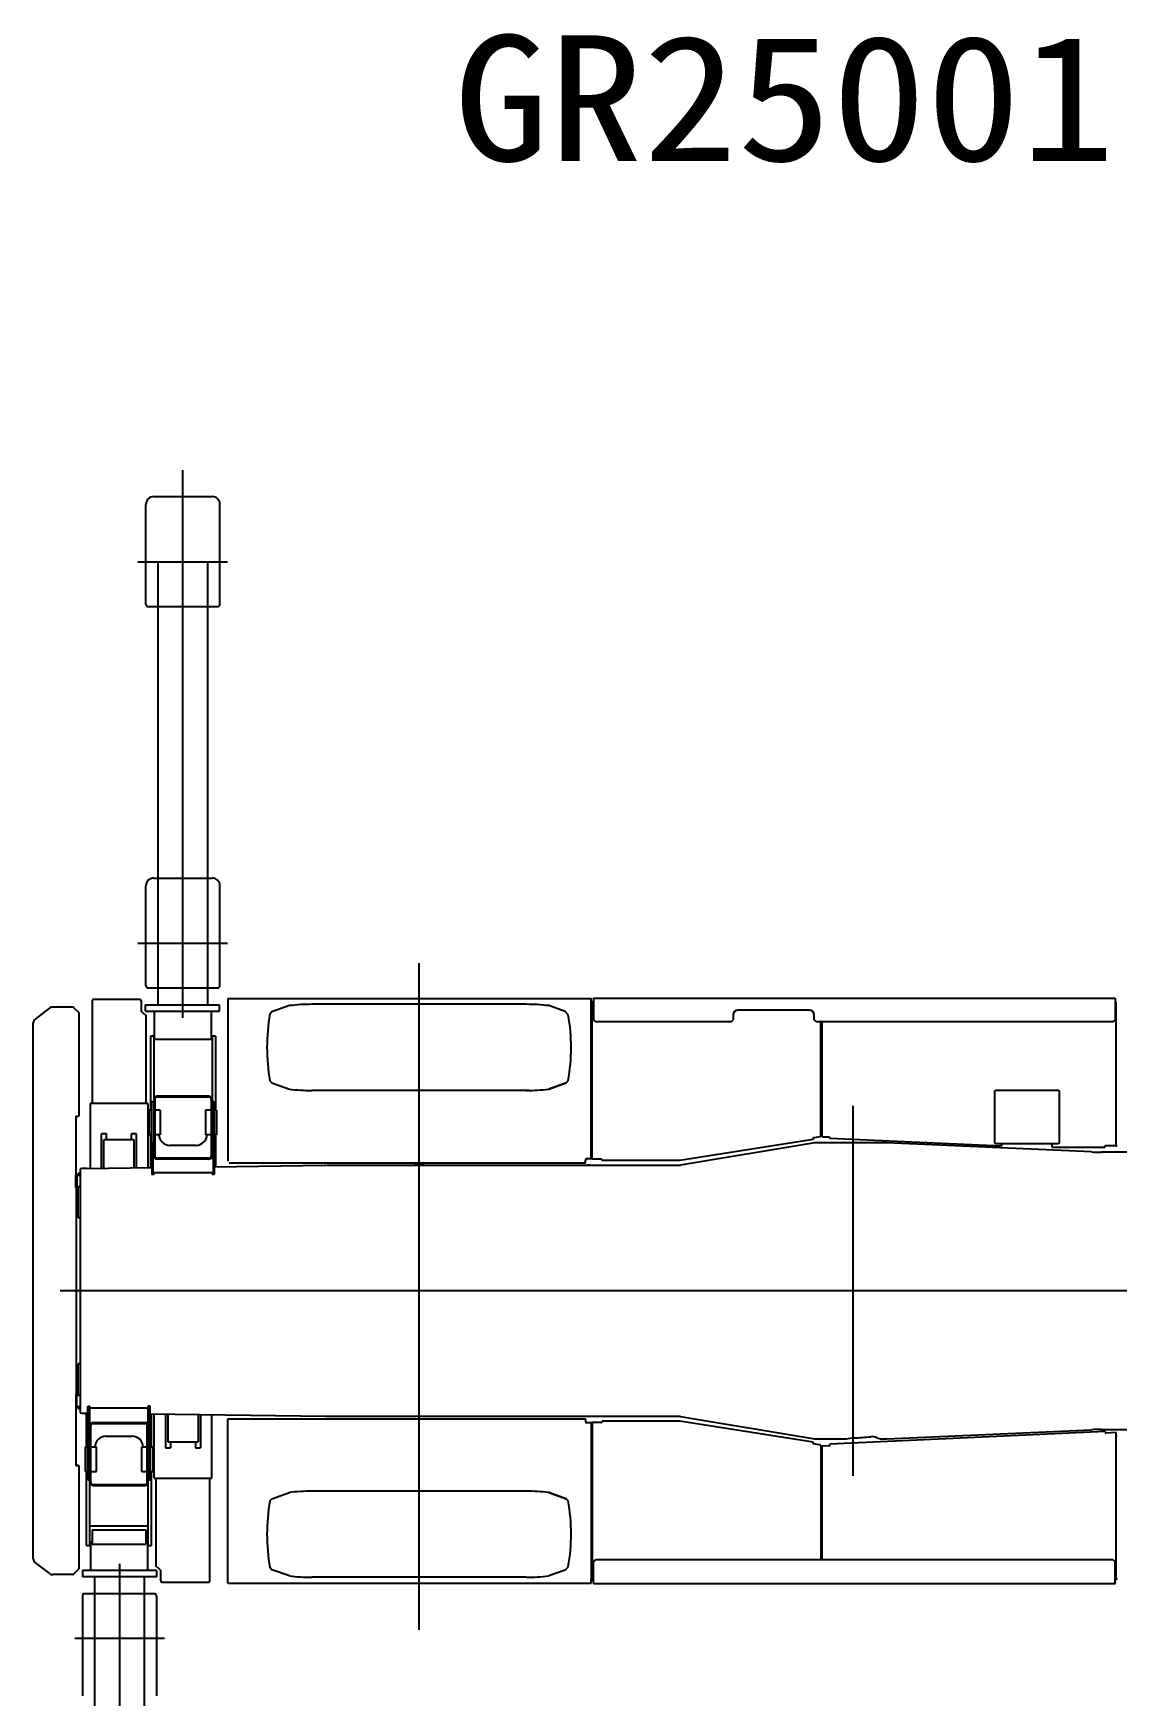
# Model space of a CAD drawing. Extents: x -31701 to 37626, y -27136 to 32271.
# Drawn here: x -28436 to -23606, y 16088 to 23499 of the extents above; entities that cross this region are included whole.
import ezdxf

# ---------------------------------------------------------------- set-up
doc = ezdxf.new("R2010")
doc.units = 0
doc.header["$PDMODE"] = 35
doc.layers.get('0').update_dxf_attribs({"linetype": 'CONTINUOUS'})

msp = doc.modelspace()

# ---------------------------------------------------------------- linework, layer by layer
at = {"color": 251, "linetype": 'Continuous'}
for p, q in [((-27768.5, 19109.53), (-27768.5, 21550.72)), ((-27898.5, 21432.97), (-27638.5, 21432.97)), ((-27933.5, 20952.97), (-27933.5, 21397.97)), ((-27603.5, 20952.97), (-27603.5, 21397.97)), ((-27969.24, 21142.97), (-27570.34, 21142.97)), ((-27879.5, 19167.78), (-27879.5, 21142.97)), ((-27657.5, 19167.78), (-27657.5, 21142.97)), ((-27923.5, 20942.97), (-27613.5, 20942.97)), ((-27898.5, 19732.97), (-27638.5, 19732.97)), ((-27933.5, 19252.97), (-27933.5, 19697.97)), ((-27603.5, 19252.97), (-27603.5, 19697.97)), ((-27969.24, 19442.97), (-27570.34, 19442.97)), ((-27923.5, 19242.97), (-27613.5, 19242.97)), ((-28170.51, 19192.17), (-28173.51, 19189.17)), ((-28173.51, 19189.17), (-28173.51, 18728.17)), ((-27960.51, 19192.17), (-28170.51, 19192.17)), ((-27954.51, 19186.17), (-27954.51, 19140.19)), ((-27939.51, 19125.19), (-27954.51, 19140.19)), ((-27936.51, 19125.19), (-27939.51, 19125.19)), ((-27936.51, 19125.19), (-27933.51, 19122.19)), ((-27935.01, 19167.78), (-27605.01, 19167.78)), ((-27935.01, 19139.78), (-27935.01, 19167.78)), ((-27935.01, 19139.78), (-27605.01, 19139.78)), ((-27933.51, 19122.19), (-27933.51, 18728.17)), ((-27896, 19013.59), (-27896, 19139.78)), ((-27641.01, 19013.59), (-27641.01, 19139.78)), ((-27605.01, 19139.78), (-27605.01, 19167.78)), ((-27899, 19028.66), (-27913, 19028.66)), ((-27913, 19028.66), (-27913, 18698.96)), ((-27899, 19028.66), (-27899, 18494.77)), ((-27638, 19013.59), (-27899, 19013.59)), ((-27638, 19028.66), (-27638, 18484.31)), ((-27624, 19028.66), (-27638, 19028.66)), ((-27624, 19028.66), (-27624, 18698.96)), ((-27652.5, 18760.97), (-27884.5, 18760.97)), ((-27652.5, 18756.31), (-27884.5, 18756.31)), ((-28182.51, 18728.17), (-28182.51, 18439.03)), ((-27924.51, 18728.17), (-28182.51, 18728.17)), ((-27924.51, 18728.17), (-27924.51, 18442.46)), ((-27918.5, 18698.96), (-27918.5, 18588.97)), ((-27908, 18698.96), (-27918.5, 18698.96)), ((-27908, 18735.83), (-27908, 18554.71)), ((-27899, 18735.83), (-27908, 18735.83)), ((-27894.5, 18746.31), (-27894.5, 18494.82)), ((-27869.5, 18698.96), (-27894.5, 18698.96)), ((-27869.5, 18698.96), (-27869.5, 18588.97)), ((-27667.5, 18698.96), (-27667.5, 18588.97)), ((-27642.5, 18698.96), (-27667.5, 18698.96)), ((-27642.5, 18746.31), (-27642.5, 18494.82)), ((-27629, 18735.83), (-27638, 18735.83)), ((-27629, 18735.83), (-27629, 18554.71)), ((-27618.5, 18698.96), (-27629, 18698.96)), ((-27618.5, 18698.96), (-27618.5, 18588.97)), ((-28109.5, 18593.13), (-28131.5, 18593.13)), ((-28131.5, 18439.71), (-28131.5, 18593.13)), ((-27985.5, 18566.04), (-28121.5, 18566.04)), ((-28121.5, 18439.84), (-28121.5, 18566.04)), ((-28109.5, 18566.04), (-28109.5, 18593.13)), ((-27997.5, 18566.04), (-27997.5, 18593.13)), ((-27975.5, 18593.13), (-27997.5, 18593.13)), ((-27985.5, 18441.65), (-27985.5, 18566.04)), ((-27975.5, 18441.78), (-27975.5, 18593.13)), ((-27908, 18588.97), (-27918.5, 18588.97)), ((-27913, 18588.97), (-27913, 18442.61)), ((-27899, 18554.71), (-27908, 18554.71)), ((-27907, 18554.71), (-27907, 18410.97)), ((-27869.5, 18588.97), (-27894.5, 18588.97)), ((-27711, 18540.99), (-27826, 18540.99)), ((-27642.5, 18588.97), (-27667.5, 18588.97)), ((-27629, 18554.71), (-27638, 18554.71)), ((-27630, 18554.71), (-27630, 18410.97)), ((-27618.5, 18588.97), (-27629, 18588.97)), ((-27624, 18588.97), (-27624, 18446.45)), ((-27902.5, 18493.23), (-27902.5, 18418.17)), ((-27902.49, 18493.21), (-27898.87, 18493.09)), ((-27652.5, 18484.83), (-27884.5, 18484.83)), ((-27652.5, 18480.5), (-27884.5, 18480.5)), ((-27642.52, 18484.45), (-27634.49, 18484.18)), ((-27634.5, 18484.2), (-27634.5, 18418.17)), ((-27899, 18410.97), (-27907, 18410.97)), ((-27634.51, 18418.17), (-27902.5, 18418.17)), ((-27899, 18418.17), (-27899, 18410.97)), ((-27638, 18418.17), (-27638, 18410.97)), ((-27630, 18410.97), (-27638, 18410.97)), ((-28198.01, 17196.97), (-28198.01, 17347.13)), ((-28192.01, 17231.22), (-28192.01, 17378.96)), ((-28192.01, 17378.96), (-28184.01, 17378.96)), ((-28184.01, 17290.95), (-28184.01, 17378.96)), ((-28183.01, 17296.25), (-28183.01, 17371.76)), ((-28183.01, 17371.76), (-27924.01, 17371.76)), ((-27924.01, 17371.76), (-27924.01, 17301.58)), ((-27923.01, 17290.95), (-27923.01, 17378.96)), ((-27915.01, 17378.96), (-27923.01, 17378.96)), ((-27915.01, 17231.22), (-27915.01, 17378.96)), ((-27909.01, 17196.97), (-27909.01, 17343.29)), ((-27897.5, 17057.78), (-27897.5, 17343.13)), ((-27846.51, 17342.46), (-27846.51, 17192.8)), ((-27836.51, 17342.32), (-27836.51, 17219.89)), ((-28184.01, 16757.28), (-28184.01, 17291.34)), ((-28183.01, 17297.89), (-28182.21, 17297.91)), ((-28179.51, 17039.63), (-28179.51, 17291.11)), ((-28169.51, 17305.44), (-27937.51, 17305.44)), ((-28169.51, 17301.11), (-27937.51, 17301.11)), ((-27938.46, 17305.43), (-27924.01, 17305.87)), ((-27927.55, 17301.48), (-27924.01, 17301.58)), ((-27927.51, 17039.63), (-27927.51, 17291.11)), ((-27923.01, 16757.28), (-27923.01, 17290.95)), ((-27700.51, 17340.52), (-27700.51, 17219.89)), ((-27690.51, 17340.38), (-27690.51, 17192.8)), ((-27639.51, 17057.78), (-27639.51, 17339.71)), ((-28203.5, 17196.97), (-28193.01, 17196.97)), ((-28203.5, 17086.97), (-28203.5, 17196.97)), ((-28193.01, 17231.22), (-28184.01, 17231.22)), ((-28193.01, 17050.11), (-28193.01, 17231.22)), ((-28179.51, 17196.97), (-28154.5, 17196.97)), ((-28154.5, 17086.97), (-28154.5, 17196.97)), ((-28111.01, 17244.95), (-27996, 17244.95)), ((-27952.51, 17086.97), (-27952.51, 17196.97)), ((-27952.51, 17196.97), (-27927.51, 17196.97)), ((-27923.01, 17231.22), (-27915.01, 17231.22)), ((-27914.01, 17050.11), (-27914.01, 17231.22)), ((-27914.01, 17196.97), (-27903.51, 17196.97)), ((-27903.51, 17086.97), (-27903.51, 17196.97)), ((-27846.51, 17192.8), (-27824.51, 17192.8)), ((-27836.51, 17219.89), (-27700.51, 17219.89)), ((-27824.51, 17219.89), (-27824.51, 17192.8)), ((-27712.51, 17219.89), (-27712.51, 17192.8)), ((-27712.51, 17192.8), (-27690.51, 17192.8)), ((-28203.5, 17086.97), (-28193.01, 17086.97)), ((-28198.01, 16757.28), (-28198.01, 17086.97)), ((-28193.01, 17050.11), (-28184.01, 17050.11)), ((-28179.51, 17086.97), (-28154.5, 17086.97)), ((-27952.51, 17086.97), (-27927.51, 17086.97)), ((-27923.01, 17050.11), (-27914.01, 17050.11)), ((-27914.01, 17086.97), (-27903.51, 17086.97)), ((-27909.01, 16757.28), (-27909.01, 17086.97)), ((-27897.5, 17057.78), (-27639.51, 17057.78)), ((-27888.51, 16663.76), (-27888.51, 17057.78)), ((-27648.51, 16596.77), (-27648.51, 17057.78)), ((-28169.51, 17029.63), (-27937.51, 17029.63)), ((-28169.51, 17024.97), (-27937.51, 17024.97)), ((-28184.01, 16845.3), (-27923.01, 16845.3)), ((-28173.51, 16827.22), (-28173.51, 16763.2)), ((-28173.51, 16827.22), (-27933.51, 16827.22)), ((-27933.51, 16827.22), (-27933.51, 16763.2)), ((-28198.01, 16757.28), (-28184.01, 16757.28)), ((-28184.01, 16772.35), (-28173.51, 16772.35)), ((-28181.01, 16772.35), (-28181.01, 16646.17)), ((-28173.51, 16763.2), (-27933.51, 16763.2)), ((-27933.51, 16772.35), (-27923.01, 16772.35)), ((-27926.02, 16772.35), (-27926.02, 16646.17)), ((-27923.01, 16757.28), (-27909.01, 16757.28)), ((-28052.01, 16676.42), (-28052.01, 14235.23)), ((-28217.01, 16646.17), (-28217.01, 16618.17)), ((-27887.01, 16646.17), (-28217.01, 16646.17)), ((-27887.01, 16618.17), (-28217.01, 16618.17)), ((-28163.01, 16618.17), (-28163.01, 14642.97)), ((-27941.01, 16618.17), (-27941.01, 14642.97)), ((-27885.51, 16660.76), (-27888.51, 16663.76)), ((-27887.01, 16646.17), (-27887.01, 16618.17)), ((-27885.51, 16660.76), (-27882.51, 16660.76)), ((-27882.51, 16660.76), (-27867.51, 16645.76)), ((-27867.51, 16599.77), (-27867.51, 16645.76)), ((-28217.01, 16532.97), (-28217.01, 16087.97)), ((-27897.01, 16542.97), (-28207.01, 16542.97)), ((-27887.01, 16532.97), (-27887.01, 16087.97)), ((-27861.51, 16593.77), (-27651.51, 16593.77)), ((-27651.51, 16593.77), (-27648.51, 16596.77)), ((-27851.28, 16342.97), (-28250.18, 16342.97))]:
    msp.add_line(p, q, dxfattribs=at)
at = {"color": 104, "linetype": 'Continuous'}
for p, q in [((-26716, 16381.37), (-26716, 19352.91)), ((-27568.3, 19196.27), (-27568.3, 18470.74)), ((-27568.3, 19196.27), (-25948.88, 19196.27)), ((-25948.88, 19177.86), (-25948.88, 19196.27)), ((-25939, 19197.97), (-23613, 19197.97)), ((-25939, 19194.37), (-25939, 19197.97)), ((-25939, 19194.37), (-25939, 19101.37)), ((-25926, 19197.97), (-25836, 19197.97)), ((-25075.91, 19197.97), (-23716, 19197.97)), ((-23613, 19197.97), (-23613, 19194.37)), ((-23613, 19194.37), (-23613, 19101.37)), ((-28361.66, 19153.65), (-28427.26, 19104.45)), ((-28259.5, 19157.97), (-28348.7, 19157.97)), ((-28254.44, 19154.91), (-28232.37, 19132.84)), ((-28230.9, 18675.97), (-28230.9, 19129.3)), ((-27371.54, 19135.98), (-27380.9, 19126.61)), ((-27294, 19164.08), (-27371.54, 19135.98)), ((-26238, 19169.98), (-27194, 19169.98)), ((-26065.18, 19137.69), (-26138, 19164.08)), ((-26050.47, 19122.98), (-26065.18, 19137.69)), ((-25948.88, 19173.97), (-25948.88, 19177.86)), ((-25948.88, 18480.97), (-25948.88, 19173.97)), ((-25939, 19181.57), (-25944, 19181.57)), ((-25944, 19177.97), (-25944, 19181.57)), ((-25944, 18479.97), (-25944, 19177.97)), ((-25315, 19123.37), (-25315, 19101.37)), ((-24975, 19143.37), (-25295, 19143.37)), ((-24955, 19101.37), (-24955, 19123.37)), ((-23608, 19181.57), (-23613, 19181.57)), ((-23608, 19177.97), (-23608, 19181.57)), ((-23608, 18539.97), (-23608, 19177.97)), ((-28435.9, 16698.77), (-28435.9, 19087.17)), ((-28435.9, 19087.17), (-28435.3, 19087.17)), ((-25929, 19091.37), (-25939, 19101.37)), ((-25325, 19091.37), (-25929, 19091.37)), ((-25325, 19091.37), (-25315, 19101.37)), ((-24945, 19091.37), (-24955, 19101.37)), ((-23623, 19091.37), (-24945, 19091.37)), ((-24925, 18580.04), (-24925, 19091.37)), ((-24919, 18579.98), (-24919, 19091.37)), ((-23613, 19101.37), (-23623, 19091.37)), ((-27380.91, 18829.35), (-27371.54, 18819.98)), ((-26060.47, 18819.98), (-26051.1, 18829.35)), ((-27371.54, 18819.98), (-27294, 18791.89)), ((-26225.52, 18785.97), (-27194, 18785.97)), ((-26138, 18791.89), (-26060.46, 18819.98)), ((-26060.46, 18819.97), (-26137.96, 18791.88)), ((-24151, 18782.97), (-24146, 18787.97)), ((-24151, 18782.97), (-24151, 18552.97)), ((-24146, 18787.97), (-23866, 18787.97)), ((-23866, 18787.97), (-23861, 18782.97)), ((-23861, 18552.97), (-23861, 18782.97)), ((-24781, 17067.54), (-24781, 18717.25)), ((-28246.5, 18670.97), (-28246.5, 18352.97)), ((-28246.5, 18670.97), (-28235.9, 18670.97)), ((-24959.32, 18567.9), (-25553.88, 18473.37)), ((-24951, 18552.97), (-25551, 18452.97)), ((-24959.57, 18569.48), (-24959.32, 18567.9)), ((-24925, 18580.04), (-24955.41, 18575.2)), ((-24889.5, 18552.97), (-24954.5, 18552.97)), ((-24631, 18552.97), (-24951, 18552.97)), ((-24919, 18579.98), (-24888.74, 18578.66)), ((-24884.04, 18571.84), (-24883.97, 18573.44)), ((-24119, 18538.37), (-24884.04, 18571.84)), ((-23718.43, 18511.98), (-24631, 18552.97)), ((-24151, 18552.97), (-24146, 18547.97)), ((-23866, 18547.97), (-24146, 18547.97)), ((-24119, 18541.98), (-24119, 18547.97)), ((-24119, 18547.97), (-24119, 18539.97)), ((-24119, 18541.98), (-24119, 18538.37)), ((-24056.11, 18527.15), (-24056, 18527.52)), ((-23894, 18536.97), (-23894, 18547.97)), ((-23894, 18533.37), (-23894, 18536.97)), ((-23894, 18533.37), (-23658, 18533.37)), ((-23861, 18552.97), (-23866, 18547.97)), ((-23658, 18533.37), (-23658, 18534.97)), ((-23608, 18539.97), (-23653, 18539.97)), ((-23608, 18539.97), (-23603.13, 18539.97)), ((-27630, 18446.37), (-27132.75, 18452.97)), ((-27562.1, 18463.67), (-25974, 18463.67)), ((-27132.75, 18452.97), (-27131.3, 18452.54)), ((-27129.3, 18452.97), (-27124.3, 18452.97)), ((-27124.3, 18452.97), (-25551, 18452.97)), ((-26761, 18452.97), (-26736, 18452.97)), ((-26696, 18452.97), (-26736, 18452.97)), ((-26696, 18452.97), (-26671, 18452.97)), ((-25974, 18463.67), (-25974, 18475.97)), ((-25948.88, 18480.97), (-25969, 18480.97)), ((-25953, 18452.97), (-25964.98, 18452.97)), ((-25953, 18452.97), (-25909, 18452.97)), ((-25944, 18480.97), (-25948.88, 18480.97)), ((-25904, 18479.97), (-25944, 18479.97)), ((-25899, 18473.37), (-25899, 18474.97)), ((-25553.88, 18473.37), (-25899, 18473.37)), ((-23202.93, 18510.97), (-23673.55, 18510.97)), ((-28246.5, 18352.97), (-28246.5, 18408.47)), ((-28242, 18408.47), (-28242, 18352.97)), ((-28242, 18407.97), (-28226, 18407.97)), ((-28242, 18357.97), (-28242, 18407.97)), ((-28236, 18417.97), (-28236, 18407.97)), ((-28236, 18417.97), (-28226, 18417.97)), ((-28226, 18436.57), (-28226, 17349.38)), ((-28196.65, 18438.84), (-27907, 18442.69)), ((-28246.5, 18352.97), (-28242, 18352.97)), ((-28244.9, 18352.97), (-28244.9, 17432.97)), ((-28242, 18357.97), (-28226, 18357.97)), ((-28236, 18217.97), (-28236, 18357.97)), ((-28226, 18217.97), (-28236, 18217.97)), ((-20523.01, 17892.97), (-28315.75, 17892.97)), ((-28236, 17427.97), (-28236, 17567.97)), ((-28226, 17567.97), (-28236, 17567.97)), ((-28246.5, 17432.97), (-28246.5, 17114.97)), ((-28246.5, 17432.97), (-28244.9, 17432.97)), ((-28246.5, 17432.97), (-28246.5, 17377.47)), ((-28245.53, 17432.97), (-28242, 17432.97)), ((-28242, 17377.47), (-28242, 17432.97)), ((-28242, 17427.97), (-28226, 17427.97)), ((-28242, 17377.97), (-28242, 17427.97)), ((-28242, 17377.97), (-28226, 17377.97)), ((-28236, 17367.97), (-28236, 17377.97)), ((-28236, 17367.97), (-28226, 17367.97)), ((-28192.01, 17347.05), (-28196.51, 17347.11)), ((-27132.75, 17332.97), (-27915.01, 17343.37)), ((-27569.6, 17269.53), (-27568.3, 17270.73)), ((-27568.3, 16589.67), (-27568.3, 17322.27)), ((-27568.3, 17322.27), (-25974, 17322.27)), ((-27124.3, 17332.97), (-27132.75, 17332.97)), ((-25558, 17332.97), (-27124.3, 17332.97)), ((-26696, 17324.87), (-26696, 17322.27)), ((-25974, 17322.27), (-25974, 17309.97)), ((-25948.88, 17304.97), (-25969, 17304.97)), ((-25948.88, 17304.97), (-25948.88, 16608.09)), ((-25944, 17304.97), (-25948.88, 17304.97)), ((-25944, 17305.57), (-25944, 16607.57)), ((-25904, 17305.57), (-25944, 17305.57)), ((-25899, 17312.17), (-25899, 17310.57)), ((-25553.88, 17312.17), (-25899, 17312.17)), ((-25551, 17332.97), (-25558, 17332.97)), ((-24959.32, 17217.65), (-25553.88, 17312.17)), ((-25551, 17332.97), (-24951, 17232.97)), ((-24631, 17232.97), (-23718.43, 17273.97)), ((-23673.55, 17274.97), (-22065.41, 17274.97)), ((-24959.57, 17216.07), (-24959.32, 17217.65)), ((-24925, 17205.51), (-24955.41, 17210.35)), ((-24954.5, 17232.97), (-24951, 17232.97)), ((-24951, 17232.97), (-24819.56, 17232.97)), ((-24925, 17205.51), (-24925, 16694.57)), ((-24888.73, 17202.35), (-24919, 17200.97)), ((-24919, 16694.57), (-24919, 17200.97)), ((-23657.95, 17265.29), (-24884.04, 17209.18)), ((-24883.97, 17207.58), (-24884.04, 17209.18)), ((-24812.48, 17233.48), (-24784.45, 17237.48)), ((-24652.65, 17232.97), (-24631, 17232.97)), ((-23657.88, 17263.69), (-23657.95, 17265.29)), ((-23608, 17260.97), (-23652.65, 17258.93)), ((-23608, 16607.97), (-23608, 17260.97)), ((-23608, 17245.97), (-23603.13, 17245.97)), ((-28246.5, 17114.97), (-28235.9, 17114.97)), ((-28239.5, 17114.97), (-28246.5, 17114.97)), ((-28237.5, 17114.97), (-28246.5, 17114.97)), ((-28237.5, 17114.97), (-28239.5, 17114.97)), ((-28237.5, 17114.97), (-28235.9, 17114.97)), ((-28230.9, 16656.65), (-28230.9, 17109.97)), ((-27371.54, 16965.97), (-27294, 16994.06)), ((-26225.52, 16999.98), (-27194, 16999.98)), ((-26138, 16994.06), (-26060.46, 16965.97)), ((-26060.46, 16965.98), (-26137.96, 16994.07)), ((-27380.91, 16956.6), (-27371.54, 16965.97)), ((-26060.47, 16965.97), (-26051.1, 16956.6)), ((-28361.66, 16632.29), (-28427.26, 16681.49)), ((-25939, 16684.57), (-25929, 16694.57)), ((-25939, 16591.57), (-25939, 16684.57)), ((-25929, 16694.57), (-23623, 16694.57)), ((-23623, 16694.57), (-23613, 16684.57)), ((-23613, 16591.57), (-23613, 16684.57)), ((-28259.5, 16627.97), (-28348.7, 16627.97)), ((-28232.37, 16653.11), (-28254.44, 16631.04)), ((-27371.54, 16649.97), (-27380.9, 16659.33)), ((-27294, 16621.87), (-27371.54, 16649.97)), ((-26238, 16615.97), (-27194, 16615.97)), ((-26065.18, 16648.26), (-26138, 16621.87)), ((-26050.47, 16662.97), (-26065.18, 16648.26)), ((-25949, 16589.67), (-25949, 16606.97)), ((-25944, 16607.57), (-25944, 16603.97)), ((-25944, 16603.97), (-25939, 16603.97)), ((-23608, 16604.37), (-23613, 16604.37)), ((-23608, 16607.97), (-23608, 16604.37)), ((-27568.3, 16589.67), (-27388.59, 16589.67)), ((-27393.59, 16589.67), (-27383.59, 16589.67)), ((-27388.59, 16589.67), (-25949, 16589.67)), ((-25939, 16587.97), (-25939, 16591.57)), ((-25939, 16587.97), (-23613, 16587.97)), ((-25686, 16587.97), (-25666, 16587.97)), ((-23613, 16591.57), (-23613, 16587.97))]:
    msp.add_line(p, q, dxfattribs=at)
at = {"color": 251, "linetype": 'Continuous'}
for centre, radius, start, end in [((-27898.5, 21397.97), 35, 90, 179.999982), ((-27638.5, 21397.97), 35, 0.000018, 90), ((-27923.5, 20952.97), 10, 179.999982, 269.999964), ((-27613.5, 20952.97), 10, 269.999964, 0.000001), ((-27898.5, 19697.97), 35, 90, 179.999982), ((-27638.5, 19697.97), 35, 0.000018, 90), ((-27923.5, 19252.97), 10, 179.999982, 269.999964), ((-27613.5, 19252.97), 10, 269.999964, 0.000001), ((-27960.51, 19186.17), 6, 0, 90), ((-27884.5, 18746.47), 14.5, 89.999982, 179.999964), ((-27884.5, 18746.31), 10, 89.999982, 179.999964), ((-27652.5, 18746.47), 14.5, 359.999964, 89.999927), ((-27652.5, 18746.31), 10, 359.999964, 89.999927), ((-27826.01, 18590.99), 50, 182.321317, 270.000018), ((-27711, 18590.99), 50, 270.000018, 357.678683), ((-27884.5, 18494.99), 14.5, 180.000036, 270.000018), ((-27884.5, 18494.82), 10, 180.000036, 270.000018), ((-27652.5, 18494.99), 14.5, 270.000018, 359.999964), ((-27652.5, 18494.82), 10, 270.000018, 359.999964), ((-28169.51, 17290.95), 14.5, 89.999982, 179.999964), ((-28169.51, 17291.11), 10, 89.999982, 179.999964), ((-27937.51, 17290.95), 14.5, 0.000018, 89.999982), ((-27937.51, 17291.11), 10, 0.000018, 89.999982), ((-28111.01, 17194.95), 50, 89.999982, 177.678683), ((-27996.01, 17194.95), 50, 2.321299, 89.999982), ((-28169.51, 17039.47), 14.5, 179.999964, 269.999946), ((-28169.51, 17039.63), 10, 179.999964, 269.999946), ((-27937.51, 17039.63), 10, 270.000018, 0.000001), ((-27937.51, 17039.47), 14.5, 270.000018, 0.000001), ((-28207.01, 16532.97), 10, 89.999964, 180.000001), ((-27897.01, 16532.97), 10, 359.999982, 89.999964), ((-27861.51, 16599.77), 6, 180, 270)]:
    msp.add_arc(centre, radius, start, end, dxfattribs=at)
at = {"color": 104, "linetype": 'Continuous'}
for centre, radius, start, end in [((-28348.7, 19136.37), 21.6, 90, 126.869898), ((-28259.5, 19154.37), 3.6, 28.665568, 90), ((-28257.97, 19151.37), 5, 45, 70.975859), ((-28235.9, 19129.3), 5, 0, 45), ((-26544, 18977.98), 850, 169.92904, 190.070426), ((-27194, 18319.98), 850, 90, 96.756348), ((-26238, 18319.98), 850, 83.243655, 90), ((-26888, 18977.98), 850, 349.929977, 9.822103), ((-25944, 19178.97), 5, 192.859556, 270), ((-25295, 19123.37), 20, 90, 180), ((-24975, 19123.37), 20, 0, 90), ((-28414.3, 19087.17), 21.6, 126.869898, 180), ((-27194, 19635.98), 850, 263.24365, 269.999964), ((-26238, 19635.98), 850, 270, 276.756345), ((-28235.9, 18675.97), 5, 270, 0), ((-24954.63, 18570.26), 5, 99.033425, 189.033423), ((-24888.96, 18573.66), 5, 357.494907, 87.494907), ((-23653, 18534.97), 5, 90, 180), ((-25969, 18475.97), 5, 90, 180), ((-25904, 18474.97), 5, 0, 90.000061), ((-23673.55, 19510.97), 1000, 267.428015, 270), ((-28251.5, 18408.47), 9.5, 0, 58.243144), ((-28251.5, 17377.47), 9.5, 301.756856, 0), ((-27569.6, 17295.97), 3.6, 68.832482, 90), ((-27569.6, 17295.97), 2, 49.460496, 90), ((-25969, 17309.97), 5, 180, 270), ((-25904, 17310.57), 5, 270, 0.000061), ((-23673.55, 16274.97), 1000, 90, 92.571985), ((-24954.63, 17215.29), 5, 170.966575, 260.966572), ((-24888.96, 17207.35), 5, 272.620404, 2.620401), ((-24819.56, 17282.97), 50, 270, 278.130102), ((-24777.38, 17187.98), 50, 90.29407, 98.130102), ((-24781, 17892.97), 655, 270.29407, 276.89023), ((-24696.42, 17193.07), 50, 64.037869, 96.89023), ((-24652.65, 17282.97), 50, 244.037869, 270), ((-23652.88, 17263.92), 5, 182.620404, 272.620401), ((-28235.9, 17109.97), 5, 0, 90), ((-27194, 16149.97), 850, 90.000036, 96.75635), ((-26238, 16149.97), 850, 83.243655, 90), ((-26544, 16807.97), 850, 169.929574, 190.07096), ((-26888, 16807.97), 850, 350.177897, 10.070023), ((-28414.3, 16698.77), 21.6, 180, 233.130102), ((-28348.7, 16649.57), 21.6, 233.130102, 270), ((-28259.5, 16631.57), 3.6, 270, 331.334432), ((-28257.97, 16634.57), 5, 289.024141, 315), ((-28235.9, 16656.65), 5, 315, 0), ((-27194, 17465.97), 850, 263.243652, 270), ((-26238, 17465.97), 850, 270, 276.756345), ((-25944, 16606.97), 5, 90, 180), ((-23608.13, 16605.97), 5, 0, 88.5628)]:
    msp.add_arc(centre, radius, start, end, dxfattribs=at)
for centre, start_param, end_param in [((-28189, 18436.57), 1.7790155, 3.1415911), ((-28189, 17349.38), 3.1415942, 4.5079729)]:
    msp.add_ellipse(centre, major_axis=(37, 0), ratio=0.062876, start_param=start_param, end_param=end_param, dxfattribs=at)
at = {"color": 20, "linetype": 'Continuous'}
msp.add_point((-24781, 17892.97), dxfattribs=at)

# ---------------------------------------------------------------- texts
at = {"color": 7, "linetype": 'Continuous', "insert": (-26559.68, 23489.45), "char_height": 560, "attachment_point": 1, "line_spacing_factor": 0.6}
msp.add_mtext('\\W1.105;\\A1;GR25001', dxfattribs=at)

doc.saveas('drawing.dxf')
